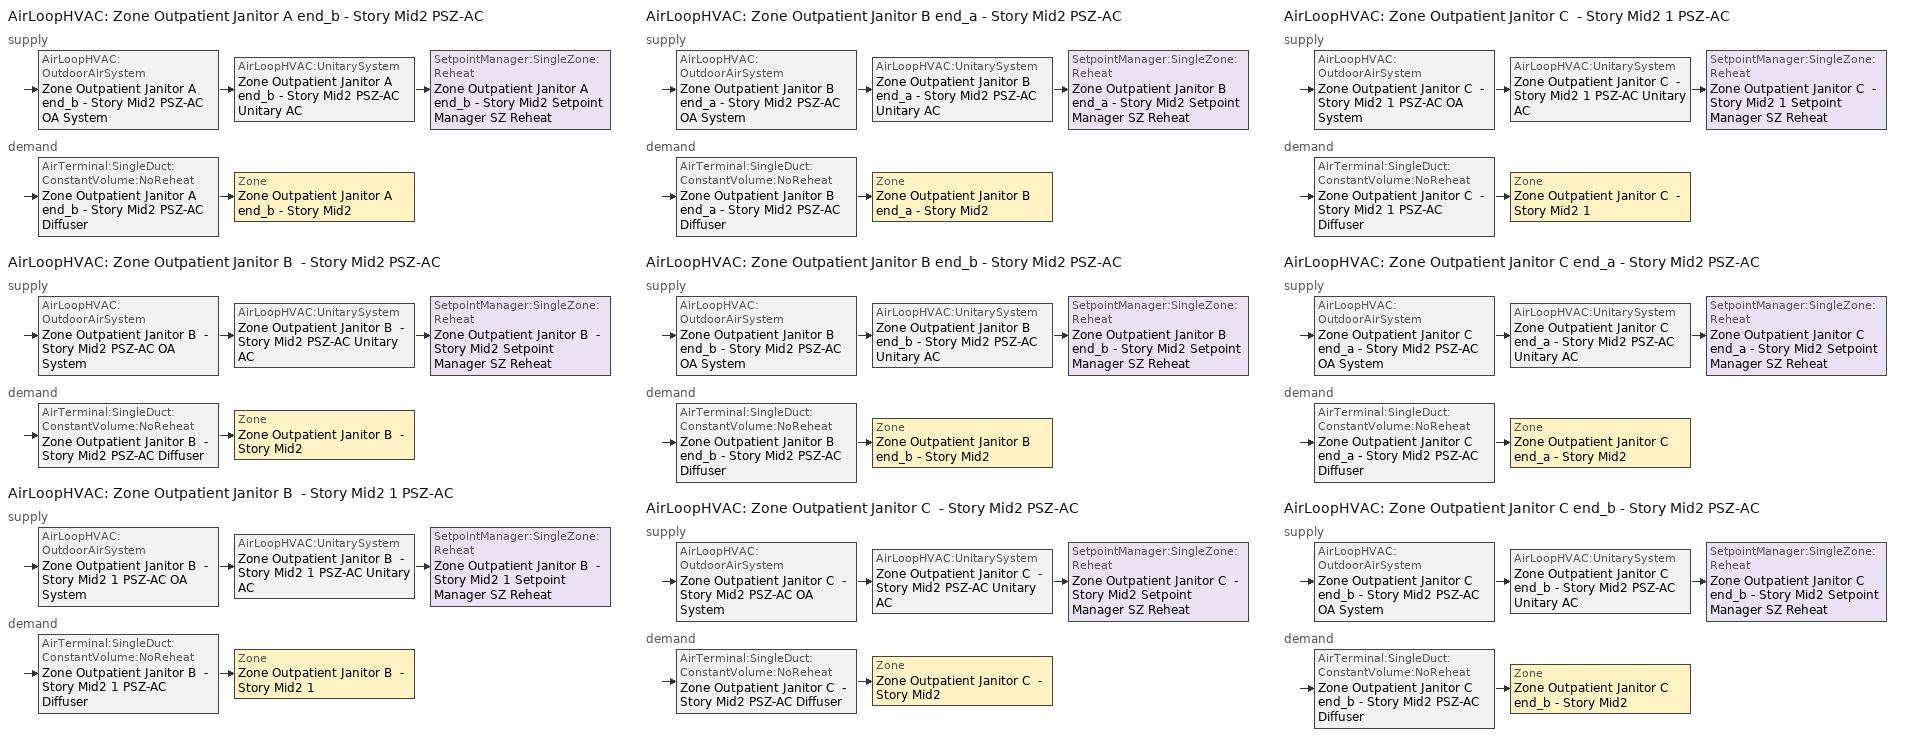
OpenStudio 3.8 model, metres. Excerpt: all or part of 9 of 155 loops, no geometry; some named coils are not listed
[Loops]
AirLoopHVAC 'Zone Outpatient Janitor A end_b - Story Mid2 PSZ-AC'
 supply: AirLoopHVAC:OutdoorAirSystem 'Zone Outpatient Janitor A end_b - Story Mid2 PSZ-AC OA System' > AirLoopHVAC:UnitarySystem 'Zone Outpatient Janitor A end_b - Story Mid2 PSZ-AC Unitary AC' > SetpointManager:SingleZone:Reheat 'Zone Outpatient Janitor A end_b - Story Mid2 Setpoint Manager SZ Reheat'
 demand: AirTerminal:SingleDuct:ConstantVolume:NoReheat 'Zone Outpatient Janitor A end_b - Story Mid2 PSZ-AC Diffuser' > Zone 'Zone Outpatient Janitor A end_b - Story Mid2'
AirLoopHVAC 'Zone Outpatient Janitor B  - Story Mid2 PSZ-AC'
 supply: AirLoopHVAC:OutdoorAirSystem 'Zone Outpatient Janitor B  - Story Mid2 PSZ-AC OA System' > AirLoopHVAC:UnitarySystem 'Zone Outpatient Janitor B  - Story Mid2 PSZ-AC Unitary AC' > SetpointManager:SingleZone:Reheat 'Zone Outpatient Janitor B  - Story Mid2 Setpoint Manager SZ Reheat'
 demand: AirTerminal:SingleDuct:ConstantVolume:NoReheat 'Zone Outpatient Janitor B  - Story Mid2 PSZ-AC Diffuser' > Zone 'Zone Outpatient Janitor B  - Story Mid2'
AirLoopHVAC 'Zone Outpatient Janitor B  - Story Mid2 1 PSZ-AC'
 supply: AirLoopHVAC:OutdoorAirSystem 'Zone Outpatient Janitor B  - Story Mid2 1 PSZ-AC OA System' > AirLoopHVAC:UnitarySystem 'Zone Outpatient Janitor B  - Story Mid2 1 PSZ-AC Unitary AC' > SetpointManager:SingleZone:Reheat 'Zone Outpatient Janitor B  - Story Mid2 1 Setpoint Manager SZ Reheat'
 demand: AirTerminal:SingleDuct:ConstantVolume:NoReheat 'Zone Outpatient Janitor B  - Story Mid2 1 PSZ-AC Diffuser' > Zone 'Zone Outpatient Janitor B  - Story Mid2 1'
AirLoopHVAC 'Zone Outpatient Janitor B end_a - Story Mid2 PSZ-AC'
 supply: AirLoopHVAC:OutdoorAirSystem 'Zone Outpatient Janitor B end_a - Story Mid2 PSZ-AC OA System' > AirLoopHVAC:UnitarySystem 'Zone Outpatient Janitor B end_a - Story Mid2 PSZ-AC Unitary AC' > SetpointManager:SingleZone:Reheat 'Zone Outpatient Janitor B end_a - Story Mid2 Setpoint Manager SZ Reheat'
 demand: AirTerminal:SingleDuct:ConstantVolume:NoReheat 'Zone Outpatient Janitor B end_a - Story Mid2 PSZ-AC Diffuser' > Zone 'Zone Outpatient Janitor B end_a - Story Mid2'
AirLoopHVAC 'Zone Outpatient Janitor B end_b - Story Mid2 PSZ-AC'
 supply: AirLoopHVAC:OutdoorAirSystem 'Zone Outpatient Janitor B end_b - Story Mid2 PSZ-AC OA System' > AirLoopHVAC:UnitarySystem 'Zone Outpatient Janitor B end_b - Story Mid2 PSZ-AC Unitary AC' > SetpointManager:SingleZone:Reheat 'Zone Outpatient Janitor B end_b - Story Mid2 Setpoint Manager SZ Reheat'
 demand: AirTerminal:SingleDuct:ConstantVolume:NoReheat 'Zone Outpatient Janitor B end_b - Story Mid2 PSZ-AC Diffuser' > Zone 'Zone Outpatient Janitor B end_b - Story Mid2'
AirLoopHVAC 'Zone Outpatient Janitor C  - Story Mid2 PSZ-AC'
 supply: AirLoopHVAC:OutdoorAirSystem 'Zone Outpatient Janitor C  - Story Mid2 PSZ-AC OA System' > AirLoopHVAC:UnitarySystem 'Zone Outpatient Janitor C  - Story Mid2 PSZ-AC Unitary AC' > SetpointManager:SingleZone:Reheat 'Zone Outpatient Janitor C  - Story Mid2 Setpoint Manager SZ Reheat'
 demand: AirTerminal:SingleDuct:ConstantVolume:NoReheat 'Zone Outpatient Janitor C  - Story Mid2 PSZ-AC Diffuser' > Zone 'Zone Outpatient Janitor C  - Story Mid2'
AirLoopHVAC 'Zone Outpatient Janitor C  - Story Mid2 1 PSZ-AC'
 supply: AirLoopHVAC:OutdoorAirSystem 'Zone Outpatient Janitor C  - Story Mid2 1 PSZ-AC OA System' > AirLoopHVAC:UnitarySystem 'Zone Outpatient Janitor C  - Story Mid2 1 PSZ-AC Unitary AC' > SetpointManager:SingleZone:Reheat 'Zone Outpatient Janitor C  - Story Mid2 1 Setpoint Manager SZ Reheat'
 demand: AirTerminal:SingleDuct:ConstantVolume:NoReheat 'Zone Outpatient Janitor C  - Story Mid2 1 PSZ-AC Diffuser' > Zone 'Zone Outpatient Janitor C  - Story Mid2 1'
AirLoopHVAC 'Zone Outpatient Janitor C end_a - Story Mid2 PSZ-AC'
 supply: AirLoopHVAC:OutdoorAirSystem 'Zone Outpatient Janitor C end_a - Story Mid2 PSZ-AC OA System' > AirLoopHVAC:UnitarySystem 'Zone Outpatient Janitor C end_a - Story Mid2 PSZ-AC Unitary AC' > SetpointManager:SingleZone:Reheat 'Zone Outpatient Janitor C end_a - Story Mid2 Setpoint Manager SZ Reheat'
 demand: AirTerminal:SingleDuct:ConstantVolume:NoReheat 'Zone Outpatient Janitor C end_a - Story Mid2 PSZ-AC Diffuser' > Zone 'Zone Outpatient Janitor C end_a - Story Mid2'
AirLoopHVAC 'Zone Outpatient Janitor C end_b - Story Mid2 PSZ-AC'
 supply: AirLoopHVAC:OutdoorAirSystem 'Zone Outpatient Janitor C end_b - Story Mid2 PSZ-AC OA System' > AirLoopHVAC:UnitarySystem 'Zone Outpatient Janitor C end_b - Story Mid2 PSZ-AC Unitary AC' > SetpointManager:SingleZone:Reheat 'Zone Outpatient Janitor C end_b - Story Mid2 Setpoint Manager SZ Reheat'
 demand: AirTerminal:SingleDuct:ConstantVolume:NoReheat 'Zone Outpatient Janitor C end_b - Story Mid2 PSZ-AC Diffuser' > Zone 'Zone Outpatient Janitor C end_b - Story Mid2'
[Sizing:Zone] Zone Cooling Design Supply Air Temperature Input Method=SupplyAirTemperature; Zone Cooling Design Supply Air Temperature {C}=12.7778; Zone Cooling Design Supply Air Temperature Difference {deltaC}=11.11; Zone Heating Design Supply Air Temperature Input Method=SupplyAirTemperature; Zone Heating Design Supply Air Temperature {C}=50; Zone Heating Design Supply Air Temperature Difference {deltaC}=11.11; Zone Cooling Design Supply Air Humidity Ratio {kg-H2O/kg-air}=0.0085; Zone Heating Design Supply Air Humidity Ratio {kg-H2O/kg-air}=0.008; Cooling Design Air Flow Method=DesignDay; Heating Design Air Flow Method=DesignDay; Account for Dedicated Outdoor Air System=No; Dedicated Outdoor Air System Control Strategy=NeutralSupplyAir; Dedicated Outdoor Air Low Setpoint Temperature for Design {C}=autosize; Dedicated Outdoor Air High Setpoint Temperature for Design {C}=autosize; Zone Load Sizing Method=Sensible Load Only No Latent Load; Zone Latent Cooling Design Supply Air Humidity Ratio Input Method=HumidityRatioDifference; Zone Cooling Design Supply Air Humidity Ratio Difference {kgWater/kgDryAir}=0.005; Zone Latent Heating Design Supply Air Humidity Ratio Input Method=HumidityRatioDifference; Zone Humidification Design Supply Air Humidity Ratio Difference {kgWater/kgDryAir}=0.005
Zone Outpatient Janitor B  - Story Mid2; Zone Outpatient Janitor C  - Story Mid2; Zone Outpatient Janitor B end_a - Story Mid2; Zone Outpatient Janitor C end_a - Story Mid2; Zone Outpatient Janitor B  - Story Mid2 1; Zone Outpatient Janitor C  - Story Mid2 1; Zone Outpatient Janitor A end_b - Story Mid2; Zone Outpatient Janitor B end_b - Story Mid2; Zone Outpatient Janitor C end_b - Story Mid2
[Zone equipment]
Zone Outpatient Janitor B  - Story Mid2: Zone Outpatient Janitor B  - Story Mid2 PSZ-AC Diffuser
Zone Outpatient Janitor C  - Story Mid2: Zone Outpatient Janitor C  - Story Mid2 PSZ-AC Diffuser
Zone Outpatient Janitor B end_a - Story Mid2: Zone Outpatient Janitor B end_a - Story Mid2 PSZ-AC Diffuser
Zone Outpatient Janitor C end_a - Story Mid2: Zone Outpatient Janitor C end_a - Story Mid2 PSZ-AC Diffuser
Zone Outpatient Janitor B  - Story Mid2 1: Zone Outpatient Janitor B  - Story Mid2 1 PSZ-AC Diffuser
Zone Outpatient Janitor C  - Story Mid2 1: Zone Outpatient Janitor C  - Story Mid2 1 PSZ-AC Diffuser
Zone Outpatient Janitor A end_b - Story Mid2: Zone Outpatient Janitor A end_b - Story Mid2 PSZ-AC Diffuser
Zone Outpatient Janitor B end_b - Story Mid2: Zone Outpatient Janitor B end_b - Story Mid2 PSZ-AC Diffuser
Zone Outpatient Janitor C end_b - Story Mid2: Zone Outpatient Janitor C end_b - Story Mid2 PSZ-AC Diffuser
[AirLoopHVAC] Design Return Air Flow Fraction of Supply Air Flow=1
Name | Availability Schedule | Design Supply Air Flow Rate {m3/s}
Zone Outpatient Janitor A end_b - Story Mid2 PSZ-AC | Zone Outpatient Janitor A end_b - Story Mid2 PSZ-AC Occ Sch | 0.10046
Zone Outpatient Janitor B  - Story Mid2 PSZ-AC | Zone Outpatient Janitor B  - Story Mid2 PSZ-AC Occ Sch | 0.149695
Zone Outpatient Janitor B  - Story Mid2 1 PSZ-AC | Zone Outpatient Janitor B  - Story Mid2 1 PSZ-AC Occ Sch | 0.0270794
Zone Outpatient Janitor B end_a - Story Mid2 PSZ-AC | Zone Outpatient Janitor B end_a - Story Mid2 PSZ-AC Occ Sch | 0.0397992
Zone Outpatient Janitor B end_b - Story Mid2 PSZ-AC | Zone Outpatient Janitor B end_b - Story Mid2 PSZ-AC Occ Sch | 0.0934499
Zone Outpatient Janitor C  - Story Mid2 PSZ-AC | Zone Outpatient Janitor C  - Story Mid2 PSZ-AC Occ Sch | 0.119058
Zone Outpatient Janitor C  - Story Mid2 1 PSZ-AC | Zone Outpatient Janitor C  - Story Mid2 1 PSZ-AC Occ Sch | 0.0291225
Zone Outpatient Janitor C end_a - Story Mid2 PSZ-AC | Zone Outpatient Janitor C end_a - Story Mid2 PSZ-AC Occ Sch | 0.0428047
Zone Outpatient Janitor C end_b - Story Mid2 PSZ-AC | Zone Outpatient Janitor C end_b - Story Mid2 PSZ-AC Occ Sch | 0.10046
[Sizing:System] Type of Load to Size On=Sensible; Central Heating Maximum System Air Flow Ratio=1; Preheat Design Temperature {C}=7.22222; Preheat Design Humidity Ratio {kg-H2O/kg-Air}=0.008; Precool Design Temperature {C}=12.7778; Precool Design Humidity Ratio {kg-H2O/kg-Air}=0.008; Central Cooling Design Supply Air Temperature {C}=12.7778; Central Heating Design Supply Air Temperature {C}=50; Sizing Option=Coincident; 100% Outdoor Air in Cooling=No; 100% Outdoor Air in Heating=No; Central Cooling Design Supply Air Humidity Ratio {kg-H2O/kg-Air}=0.0085; Central Heating Design Supply Air Humidity Ratio {kg-H2O/kg-Air}=0.008; Cooling Design Air Flow Method=DesignDay; Heating Design Air Flow Method=DesignDay; System Outdoor Air Method=ZoneSum; Zone Maximum Outdoor Air Fraction=1; Cooling Supply Air Flow Rate Per Floor Area {m3/s-m2}=0.00996765; Cooling Fraction of Autosized Cooling Supply Air Flow Rate=1; Cooling Supply Air Flow Rate Per Unit Cooling Capacity {m3/s-W}=3.94755e-05; Heating Supply Air Flow Rate Per Floor Area {m3/s-m2}=0.00996765; Heating Fraction of Autosized Heating Supply Air Flow Rate=1; Heating Fraction of Autosized Cooling Supply Air Flow Rate=1; Heating Supply Air Flow Rate Per Unit Heating Capacity {m3/s-W}=3.15882e-05; Cooling Design Capacity Method=CoolingDesignCapacity; Cooling Design Capacity Per Floor Area {W/m2}=234.7; Fraction of Autosized Cooling Design Capacity=1; Heating Design Capacity Method=HeatingDesignCapacity; Heating Design Capacity Per Floor Area {W/m2}=157; Fraction of Autosized Heating Design Capacity=1; Central Cooling Capacity Control Method=OnOff; Occupant Diversity=1
Name | Design Outdoor Air Flow Rate {m3/s} | Cooling Design Capacity {W} | Heating Design Capacity {W}
Zone Outpatient Janitor A end_b - Story Mid2 PSZ-AC; Zone Outpatient Janitor C end_b - Story Mid2 PSZ-AC | 0.10046 | 1139.1 | 1254.74
Zone Outpatient Janitor B  - Story Mid2 PSZ-AC | 0.149695 | 1697.36 | 1735.9
Zone Outpatient Janitor B  - Story Mid2 1 PSZ-AC | 0.0270794 | 307.05 | 292.91
Zone Outpatient Janitor B end_a - Story Mid2 PSZ-AC | 0.0397992 | 451.24 | 1166.15
Zone Outpatient Janitor B end_b - Story Mid2 PSZ-AC | 0.0934499 | 1059.61 | 1169.52
Zone Outpatient Janitor C  - Story Mid2 PSZ-AC | 0.119058 | 1349.95 | 1718.17
Zone Outpatient Janitor C  - Story Mid2 1 PSZ-AC | 0.0291225 | 330.22 | 315.03
Zone Outpatient Janitor C end_a - Story Mid2 PSZ-AC | 0.0428047 | 485.32 | 1251.14
[SetpointManager:SingleZone:Reheat] Minimum Supply Air Temperature {C}=12.7778; Maximum Supply Air Temperature {C}=50
Name | Control Zone | Setpoint Node or NodeList
Zone Outpatient Janitor A end_b - Story Mid2 Setpoint Manager SZ Reheat | Zone Outpatient Janitor A end_b - Story Mid2 | Zone Outpatient Janitor A end_b - Story Mid2 PSZ-AC Supply Outlet Node
Zone Outpatient Janitor B  - Story Mid2 Setpoint Manager SZ Reheat | Zone Outpatient Janitor B  - Story Mid2 | Zone Outpatient Janitor B  - Story Mid2 PSZ-AC Supply Outlet Node
Zone Outpatient Janitor B  - Story Mid2 1 Setpoint Manager SZ Reheat | Zone Outpatient Janitor B  - Story Mid2 1 | Zone Outpatient Janitor B  - Story Mid2 1 PSZ-AC Supply Outlet Node
Zone Outpatient Janitor B end_a - Story Mid2 Setpoint Manager SZ Reheat | Zone Outpatient Janitor B end_a - Story Mid2 | Zone Outpatient Janitor B end_a - Story Mid2 PSZ-AC Supply Outlet Node
Zone Outpatient Janitor B end_b - Story Mid2 Setpoint Manager SZ Reheat | Zone Outpatient Janitor B end_b - Story Mid2 | Zone Outpatient Janitor B end_b - Story Mid2 PSZ-AC Supply Outlet Node
Zone Outpatient Janitor C  - Story Mid2 Setpoint Manager SZ Reheat | Zone Outpatient Janitor C  - Story Mid2 | Zone Outpatient Janitor C  - Story Mid2 PSZ-AC Supply Outlet Node
Zone Outpatient Janitor C  - Story Mid2 1 Setpoint Manager SZ Reheat | Zone Outpatient Janitor C  - Story Mid2 1 | Zone Outpatient Janitor C  - Story Mid2 1 PSZ-AC Supply Outlet Node
Zone Outpatient Janitor C end_a - Story Mid2 Setpoint Manager SZ Reheat | Zone Outpatient Janitor C end_a - Story Mid2 | Zone Outpatient Janitor C end_a - Story Mid2 PSZ-AC Supply Outlet Node
Zone Outpatient Janitor C end_b - Story Mid2 Setpoint Manager SZ Reheat | Zone Outpatient Janitor C end_b - Story Mid2 | Zone Outpatient Janitor C end_b - Story Mid2 PSZ-AC Supply Outlet Node
[Coil:Heating:Electric] Availability Schedule=Always On Discrete; Efficiency=1
Name | Nominal Capacity {W}
Zone Outpatient Janitor A end_b - Story Mid2 PSZ-AC Electric Backup Htg Coil; Zone Outpatient Janitor C end_b - Story Mid2 PSZ-AC Electric Backup Htg Coil | 3521.87
Zone Outpatient Janitor B  - Story Mid2 PSZ-AC Electric Backup Htg Coil | 5232.06
Zone Outpatient Janitor B  - Story Mid2 1 PSZ-AC Electric Backup Htg Coil | 941.801
Zone Outpatient Janitor B end_a - Story Mid2 PSZ-AC Electric Backup Htg Coil | 1395.26
Zone Outpatient Janitor B end_b - Story Mid2 PSZ-AC Electric Backup Htg Coil | 3276.15
Zone Outpatient Janitor C  - Story Mid2 PSZ-AC Electric Backup Htg Coil | 4163.16
Zone Outpatient Janitor C  - Story Mid2 1 PSZ-AC Electric Backup Htg Coil | 1012.86
Zone Outpatient Janitor C end_a - Story Mid2 PSZ-AC Electric Backup Htg Coil | 1500.61
[Coil:Cooling:DX:SingleSpeed] Availability Schedule=Always On Discrete; Rated Sensible Heat Ratio=0.800655; Rated COP {W/W}=3.14722; Rated Evaporator Fan Power Per Volume Flow Rate 2017 {W/(m3/s)}=773.3; Rated Evaporator Fan Power Per Volume Flow Rate 2023 {W/(m3/s)}=934.4; Total Cooling Capacity Function of Temperature Curve=DOE Ref DX Clg Coil Cool-Cap-fT; Total Cooling Capacity Function of Flow Fraction Curve=DOE Ref DX Clg Coil Cool-CAP-fFlow; Energy Input Ratio Function of Temperature Curve=DOE Ref DX Clg Coil Cool-EIR-fT; Energy Input Ratio Function of Flow Fraction Curve=DOE Ref DX Clg Coil Cool-EIR-fFlow; Part Load Fraction Correlation Curve=DOE Ref DX Clg Coil Cool-PLF-fPLR; Minimum Outdoor Dry-Bulb Temperature for Compressor Operation {C}=-25; Nominal Time for Condensate Removal to Begin {s}=0; Ratio of Initial Moisture Evaporation Rate and Steady State Latent Capacity=0; Maximum Cycling Rate {cycles/hr}=0; Latent Capacity Time Constant {s}=0; Condenser Type=AirCooled; Evaporative Condenser Effectiveness=0.9; Evaporative Condenser Air Flow Rate {m3/s}=autosize; Evaporative Condenser Pump Rated Power Consumption {W}=autosize; Crankcase Heater Capacity {W}=0; Maximum Outdoor Dry-Bulb Temperature for Crankcase Heater Operation {C}=10; Basin Heater Capacity {W/K}=0; Basin Heater Setpoint Temperature {C}=2
Name | Rated Total Cooling Capacity {W} | Rated Air Flow Rate {m3/s}
Zone Outpatient Janitor A end_b - Story Mid2 PSZ-AC 1spd DX AC Clg Coil 5kBtu/hr 9.7SEER; Zone Outpatient Janitor C end_b - Story Mid2 PSZ-AC 1spd DX AC Clg Coil 5kBtu/hr 9.7SEER | 1662.97 | 0.10046
Zone Outpatient Janitor B  - Story Mid2 PSZ-AC 1spd DX AC Clg Coil 7kBtu/hr 9.7SEER | 2477.99 | 0.149695
Zone Outpatient Janitor B  - Story Mid2 1 PSZ-AC 1spd DX AC Clg Coil 2kBtu/hr 9.7SEER | 448.261 | 0.0270794
Zone Outpatient Janitor B end_a - Story Mid2 PSZ-AC 1spd DX AC Clg Coil 3kBtu/hr 9.7SEER | 658.818 | 0.0397992
Zone Outpatient Janitor B end_b - Story Mid2 PSZ-AC 1spd DX AC Clg Coil 5kBtu/hr 9.7SEER | 1546.93 | 0.0934499
Zone Outpatient Janitor C  - Story Mid2 PSZ-AC 1spd DX AC Clg Coil 6kBtu/hr 9.7SEER | 1970.83 | 0.119058
Zone Outpatient Janitor C  - Story Mid2 1 PSZ-AC 1spd DX AC Clg Coil 2kBtu/hr 9.7SEER | 482.082 | 0.0291225
Zone Outpatient Janitor C end_a - Story Mid2 PSZ-AC 1spd DX AC Clg Coil 3kBtu/hr 9.7SEER | 708.57 | 0.0428047
[Fan:OnOff] Availability Schedule=Always On Discrete; Fan Total Efficiency=0.53625; Pressure Rise {Pa}=622.722; Motor Efficiency=0.825; Motor In Airstream Fraction=1
Name | Maximum Flow Rate {m3/s} | Fan Power Ratio Function of Speed Ratio Curve | Fan Efficiency Ratio Function of Speed Ratio Curve
Zone Outpatient Janitor A end_b - Story Mid2 PSZ-AC Fan | 0.10046 | Fan On Off Power Curve 96 | Fan On Off Efficiency Curve 96
Zone Outpatient Janitor B  - Story Mid2 PSZ-AC Fan | 0.149695 | Fan On Off Power Curve 97 | Fan On Off Efficiency Curve 97
Zone Outpatient Janitor B  - Story Mid2 1 PSZ-AC Fan | 0.0270794 | Fan On Off Power Curve 98 | Fan On Off Efficiency Curve 98
Zone Outpatient Janitor B end_a - Story Mid2 PSZ-AC Fan | 0.0397992 | Fan On Off Power Curve 99 | Fan On Off Efficiency Curve 99
Zone Outpatient Janitor B end_b - Story Mid2 PSZ-AC Fan | 0.0934499 | Fan On Off Power Curve 100 | Fan On Off Efficiency Curve 100
Zone Outpatient Janitor C  - Story Mid2 PSZ-AC Fan | 0.119058 | Fan On Off Power Curve 101 | Fan On Off Efficiency Curve 101
Zone Outpatient Janitor C  - Story Mid2 1 PSZ-AC Fan | 0.0291225 | Fan On Off Power Curve 102 | Fan On Off Efficiency Curve 102
Zone Outpatient Janitor C end_a - Story Mid2 PSZ-AC Fan | 0.0428047 | Fan On Off Power Curve 103 | Fan On Off Efficiency Curve 103
Zone Outpatient Janitor C end_b - Story Mid2 PSZ-AC Fan | 0.10046 | Fan On Off Power Curve 104 | Fan On Off Efficiency Curve 104
[AirLoopHVAC:UnitarySystem] Control Type=Load; Dehumidification Control Type=None; Availability Schedule=Always On Discrete; Fan Placement=DrawThrough; DX Heating Coil Sizing Ratio=1; Use DOAS DX Cooling Coil=No; DOAS DX Cooling Coil Leaving Minimum Air Temperature {C}=2; Latent Load Control=SensibleOnlyLoadControl; Supply Air Flow Rate Method During Cooling Operation=SupplyAirFlowRate; Supply Air Flow Rate Method During Heating Operation=SupplyAirFlowRate; Supply Air Flow Rate Method When No Cooling or Heating is Required=None; No Load Supply Air Flow Rate Control Set To Low Speed=Yes; Maximum Supply Air Temperature {C}=50; Maximum Outdoor Dry-Bulb Temperature for Supplemental Heater Operation {C}=21; Ancilliary On-Cycle Electric Power {W}=0; Ancilliary Off-Cycle Electric Power {W}=0
Name | Controlling Zone or Thermostat Location | Supply Fan | Supply Air Fan Operating Mode Schedule | Heating Coil | Cooling Coil | Supplemental Heating Coil | Supply Air Flow Rate During Cooling Operation {m3/s} | Supply Air Flow Rate During Heating Operation {m3/s}
Zone Outpatient Janitor A end_b - Story Mid2 PSZ-AC Unitary AC | Zone Outpatient Janitor A end_b - Story Mid2 | Zone Outpatient Janitor A end_b - Story Mid2 PSZ-AC Fan | Zone Outpatient Janitor A end_b - Story Mid2 PSZ-AC_night_fancycle_schedule | Zone Outpatient Janitor A end_b - Story Mid2 PSZ-AC Water Htg Coil | Zone Outpatient Janitor A end_b - Story Mid2 PSZ-AC 1spd DX AC Clg Coil 5kBtu/hr 9.7SEER | Zone Outpatient Janitor A end_b - Story Mid2 PSZ-AC Electric Backup Htg Coil | 0.10046 | 0.10046
Zone Outpatient Janitor B  - Story Mid2 PSZ-AC Unitary AC | Zone Outpatient Janitor B  - Story Mid2 | Zone Outpatient Janitor B  - Story Mid2 PSZ-AC Fan | Zone Outpatient Janitor B  - Story Mid2 PSZ-AC_night_fancycle_schedule | Zone Outpatient Janitor B  - Story Mid2 PSZ-AC Water Htg Coil | Zone Outpatient Janitor B  - Story Mid2 PSZ-AC 1spd DX AC Clg Coil 7kBtu/hr 9.7SEER | Zone Outpatient Janitor B  - Story Mid2 PSZ-AC Electric Backup Htg Coil | 0.149695 | 0.149695
Zone Outpatient Janitor B  - Story Mid2 1 PSZ-AC Unitary AC | Zone Outpatient Janitor B  - Story Mid2 1 | Zone Outpatient Janitor B  - Story Mid2 1 PSZ-AC Fan | Zone Outpatient Janitor B  - Story Mid2 1 PSZ-AC_night_fancycle_schedule | Zone Outpatient Janitor B  - Story Mid2 1 PSZ-AC Water Htg Coil | Zone Outpatient Janitor B  - Story Mid2 1 PSZ-AC 1spd DX AC Clg Coil 2kBtu/hr 9.7SEER | Zone Outpatient Janitor B  - Story Mid2 1 PSZ-AC Electric Backup Htg Coil | 0.0270794 | 0.0270794
Zone Outpatient Janitor B end_a - Story Mid2 PSZ-AC Unitary AC | Zone Outpatient Janitor B end_a - Story Mid2 | Zone Outpatient Janitor B end_a - Story Mid2 PSZ-AC Fan | Zone Outpatient Janitor B end_a - Story Mid2 PSZ-AC_night_fancycle_schedule | Zone Outpatient Janitor B end_a - Story Mid2 PSZ-AC Water Htg Coil | Zone Outpatient Janitor B end_a - Story Mid2 PSZ-AC 1spd DX AC Clg Coil 3kBtu/hr 9.7SEER | Zone Outpatient Janitor B end_a - Story Mid2 PSZ-AC Electric Backup Htg Coil | 0.0397992 | 0.0397992
Zone Outpatient Janitor B end_b - Story Mid2 PSZ-AC Unitary AC | Zone Outpatient Janitor B end_b - Story Mid2 | Zone Outpatient Janitor B end_b - Story Mid2 PSZ-AC Fan | Zone Outpatient Janitor B end_b - Story Mid2 PSZ-AC_night_fancycle_schedule | Zone Outpatient Janitor B end_b - Story Mid2 PSZ-AC Water Htg Coil | Zone Outpatient Janitor B end_b - Story Mid2 PSZ-AC 1spd DX AC Clg Coil 5kBtu/hr 9.7SEER | Zone Outpatient Janitor B end_b - Story Mid2 PSZ-AC Electric Backup Htg Coil | 0.0934499 | 0.0934499
Zone Outpatient Janitor C  - Story Mid2 PSZ-AC Unitary AC | Zone Outpatient Janitor C  - Story Mid2 | Zone Outpatient Janitor C  - Story Mid2 PSZ-AC Fan | Zone Outpatient Janitor C  - Story Mid2 PSZ-AC_night_fancycle_schedule | Zone Outpatient Janitor C  - Story Mid2 PSZ-AC Water Htg Coil | Zone Outpatient Janitor C  - Story Mid2 PSZ-AC 1spd DX AC Clg Coil 6kBtu/hr 9.7SEER | Zone Outpatient Janitor C  - Story Mid2 PSZ-AC Electric Backup Htg Coil | 0.119058 | 0.119058
Zone Outpatient Janitor C  - Story Mid2 1 PSZ-AC Unitary AC | Zone Outpatient Janitor C  - Story Mid2 1 | Zone Outpatient Janitor C  - Story Mid2 1 PSZ-AC Fan | Zone Outpatient Janitor C  - Story Mid2 1 PSZ-AC_night_fancycle_schedule | Zone Outpatient Janitor C  - Story Mid2 1 PSZ-AC Water Htg Coil | Zone Outpatient Janitor C  - Story Mid2 1 PSZ-AC 1spd DX AC Clg Coil 2kBtu/hr 9.7SEER | Zone Outpatient Janitor C  - Story Mid2 1 PSZ-AC Electric Backup Htg Coil | 0.0291225 | 0.0291225
Zone Outpatient Janitor C end_a - Story Mid2 PSZ-AC Unitary AC | Zone Outpatient Janitor C end_a - Story Mid2 | Zone Outpatient Janitor C end_a - Story Mid2 PSZ-AC Fan | Zone Outpatient Janitor C end_a - Story Mid2 PSZ-AC_night_fancycle_schedule | Zone Outpatient Janitor C end_a - Story Mid2 PSZ-AC Water Htg Coil | Zone Outpatient Janitor C end_a - Story Mid2 PSZ-AC 1spd DX AC Clg Coil 3kBtu/hr 9.7SEER | Zone Outpatient Janitor C end_a - Story Mid2 PSZ-AC Electric Backup Htg Coil | 0.0428047 | 0.0428047
Zone Outpatient Janitor C end_b - Story Mid2 PSZ-AC Unitary AC | Zone Outpatient Janitor C end_b - Story Mid2 | Zone Outpatient Janitor C end_b - Story Mid2 PSZ-AC Fan | Zone Outpatient Janitor C end_b - Story Mid2 PSZ-AC_night_fancycle_schedule | Zone Outpatient Janitor C end_b - Story Mid2 PSZ-AC Water Htg Coil | Zone Outpatient Janitor C end_b - Story Mid2 PSZ-AC 1spd DX AC Clg Coil 5kBtu/hr 9.7SEER | Zone Outpatient Janitor C end_b - Story Mid2 PSZ-AC Electric Backup Htg Coil | 0.10046 | 0.10046
[Controller:OutdoorAir] Minimum Outdoor Air Flow Rate {m3/s}=0; Economizer Control Type=NoEconomizer; Economizer Control Action Type=ModulateFlow; Economizer Maximum Limit Dry-Bulb Temperature {C}=28; Economizer Maximum Limit Enthalpy {J/kg}=64000; Lockout Type=LockoutWithCompressor; Minimum Limit Type=FixedMinimum; High Humidity Control=No; Heat Recovery Bypass Control Type=BypassWhenWithinEconomizerLimits; Economizer Operation Staging=InterlockedWithMechanicalCooling
Name | Maximum Outdoor Air Flow Rate {m3/s} | Minimum Outdoor Air Schedule | Controller Mechanical Ventilation
Zone Outpatient Janitor A end_b - Story Mid2 PSZ-AC OA System Controller | 0.10046 | Zone Outpatient Janitor A end_b - Story Mid2 PSZ-AC_night_novent_schedule | Controller Mechanical Ventilation 97
Zone Outpatient Janitor B  - Story Mid2 PSZ-AC OA System Controller | 0.149695 | Zone Outpatient Janitor B  - Story Mid2 PSZ-AC_night_novent_schedule | Controller Mechanical Ventilation 98
Zone Outpatient Janitor B  - Story Mid2 1 PSZ-AC OA System Controller | 0.0270794 | Zone Outpatient Janitor B  - Story Mid2 1 PSZ-AC_night_novent_schedule | Controller Mechanical Ventilation 99
Zone Outpatient Janitor B end_a - Story Mid2 PSZ-AC OA System Controller | 0.0397992 | Zone Outpatient Janitor B end_a - Story Mid2 PSZ-AC_night_novent_schedule | Controller Mechanical Ventilation 100
Zone Outpatient Janitor B end_b - Story Mid2 PSZ-AC OA System Controller | 0.0934499 | Zone Outpatient Janitor B end_b - Story Mid2 PSZ-AC_night_novent_schedule | Controller Mechanical Ventilation 101
Zone Outpatient Janitor C  - Story Mid2 PSZ-AC OA System Controller | 0.119058 | Zone Outpatient Janitor C  - Story Mid2 PSZ-AC_night_novent_schedule | Controller Mechanical Ventilation 102
Zone Outpatient Janitor C  - Story Mid2 1 PSZ-AC OA System Controller | 0.0291225 | Zone Outpatient Janitor C  - Story Mid2 1 PSZ-AC_night_novent_schedule | Controller Mechanical Ventilation 103
Zone Outpatient Janitor C end_a - Story Mid2 PSZ-AC OA System Controller | 0.0428047 | Zone Outpatient Janitor C end_a - Story Mid2 PSZ-AC_night_novent_schedule | Controller Mechanical Ventilation 104
Zone Outpatient Janitor C end_b - Story Mid2 PSZ-AC OA System Controller | 0.10046 | Zone Outpatient Janitor C end_b - Story Mid2 PSZ-AC_night_novent_schedule | Controller Mechanical Ventilation 105
[Controller:MechanicalVentilation] Availability Schedule=Always On Discrete
Controller Mechanical Ventilation 97; Controller Mechanical Ventilation 98; Controller Mechanical Ventilation 99; Controller Mechanical Ventilation 100; Controller Mechanical Ventilation 101; Controller Mechanical Ventilation 102; Controller Mechanical Ventilation 103; Controller Mechanical Ventilation 104; Controller Mechanical Ventilation 105
[AirLoopHVAC:OutdoorAirSystem]
Name | Controller
Zone Outpatient Janitor A end_b - Story Mid2 PSZ-AC OA System | Zone Outpatient Janitor A end_b - Story Mid2 PSZ-AC OA System Controller
Zone Outpatient Janitor B  - Story Mid2 PSZ-AC OA System | Zone Outpatient Janitor B  - Story Mid2 PSZ-AC OA System Controller
Zone Outpatient Janitor B  - Story Mid2 1 PSZ-AC OA System | Zone Outpatient Janitor B  - Story Mid2 1 PSZ-AC OA System Controller
Zone Outpatient Janitor B end_a - Story Mid2 PSZ-AC OA System | Zone Outpatient Janitor B end_a - Story Mid2 PSZ-AC OA System Controller
Zone Outpatient Janitor B end_b - Story Mid2 PSZ-AC OA System | Zone Outpatient Janitor B end_b - Story Mid2 PSZ-AC OA System Controller
Zone Outpatient Janitor C  - Story Mid2 PSZ-AC OA System | Zone Outpatient Janitor C  - Story Mid2 PSZ-AC OA System Controller
Zone Outpatient Janitor C  - Story Mid2 1 PSZ-AC OA System | Zone Outpatient Janitor C  - Story Mid2 1 PSZ-AC OA System Controller
Zone Outpatient Janitor C end_a - Story Mid2 PSZ-AC OA System | Zone Outpatient Janitor C end_a - Story Mid2 PSZ-AC OA System Controller
Zone Outpatient Janitor C end_b - Story Mid2 PSZ-AC OA System | Zone Outpatient Janitor C end_b - Story Mid2 PSZ-AC OA System Controller
[AirTerminal:SingleDuct:ConstantVolume:NoReheat] Availability Schedule=Always On Discrete
Name | Maximum Air Flow Rate {m3/s}
Zone Outpatient Janitor A end_b - Story Mid2 PSZ-AC Diffuser; Zone Outpatient Janitor C end_b - Story Mid2 PSZ-AC Diffuser | 0.10046
Zone Outpatient Janitor B  - Story Mid2 PSZ-AC Diffuser | 0.149695
Zone Outpatient Janitor B  - Story Mid2 1 PSZ-AC Diffuser | 0.0270794
Zone Outpatient Janitor B end_a - Story Mid2 PSZ-AC Diffuser | 0.0397992
Zone Outpatient Janitor B end_b - Story Mid2 PSZ-AC Diffuser | 0.0934499
Zone Outpatient Janitor C  - Story Mid2 PSZ-AC Diffuser | 0.119058
Zone Outpatient Janitor C  - Story Mid2 1 PSZ-AC Diffuser | 0.0291225
Zone Outpatient Janitor C end_a - Story Mid2 PSZ-AC Diffuser | 0.0428047
[Schedule:Ruleset]
Name | Default Day Schedule | Summer Design Day Schedule | Winter Design Day Schedule
Zone Outpatient Janitor A end_b - Story Mid2 PSZ-AC Occ Sch | Zone Outpatient Janitor A end_b - Story Mid2 PSZ-AC Occ Sch Default | Zone Outpatient Janitor A end_b - Story Mid2 PSZ-AC Occ Sch Summer Design Day | Zone Outpatient Janitor A end_b - Story Mid2 PSZ-AC Occ Sch Winter Design Day
Zone Outpatient Janitor B  - Story Mid2 1 PSZ-AC Occ Sch | Zone Outpatient Janitor B  - Story Mid2 1 PSZ-AC Occ Sch Default | Zone Outpatient Janitor B  - Story Mid2 1 PSZ-AC Occ Sch Summer Design Day | Zone Outpatient Janitor B  - Story Mid2 1 PSZ-AC Occ Sch Winter Design Day
Zone Outpatient Janitor B  - Story Mid2 PSZ-AC Occ Sch | Zone Outpatient Janitor B  - Story Mid2 PSZ-AC Occ Sch Default | Zone Outpatient Janitor B  - Story Mid2 PSZ-AC Occ Sch Summer Design Day | Zone Outpatient Janitor B  - Story Mid2 PSZ-AC Occ Sch Winter Design Day
Zone Outpatient Janitor B end_a - Story Mid2 PSZ-AC Occ Sch | Zone Outpatient Janitor B end_a - Story Mid2 PSZ-AC Occ Sch Default | Zone Outpatient Janitor B end_a - Story Mid2 PSZ-AC Occ Sch Summer Design Day | Zone Outpatient Janitor B end_a - Story Mid2 PSZ-AC Occ Sch Winter Design Day
Zone Outpatient Janitor B end_b - Story Mid2 PSZ-AC Occ Sch | Zone Outpatient Janitor B end_b - Story Mid2 PSZ-AC Occ Sch Default | Zone Outpatient Janitor B end_b - Story Mid2 PSZ-AC Occ Sch Summer Design Day | Zone Outpatient Janitor B end_b - Story Mid2 PSZ-AC Occ Sch Winter Design Day
Zone Outpatient Janitor C  - Story Mid2 1 PSZ-AC Occ Sch | Zone Outpatient Janitor C  - Story Mid2 1 PSZ-AC Occ Sch Default | Zone Outpatient Janitor C  - Story Mid2 1 PSZ-AC Occ Sch Summer Design Day | Zone Outpatient Janitor C  - Story Mid2 1 PSZ-AC Occ Sch Winter Design Day
Zone Outpatient Janitor C  - Story Mid2 PSZ-AC Occ Sch | Zone Outpatient Janitor C  - Story Mid2 PSZ-AC Occ Sch Default | Zone Outpatient Janitor C  - Story Mid2 PSZ-AC Occ Sch Summer Design Day | Zone Outpatient Janitor C  - Story Mid2 PSZ-AC Occ Sch Winter Design Day
Zone Outpatient Janitor C end_a - Story Mid2 PSZ-AC Occ Sch | Zone Outpatient Janitor C end_a - Story Mid2 PSZ-AC Occ Sch Default | Zone Outpatient Janitor C end_a - Story Mid2 PSZ-AC Occ Sch Summer Design Day | Zone Outpatient Janitor C end_a - Story Mid2 PSZ-AC Occ Sch Winter Design Day
Zone Outpatient Janitor C end_b - Story Mid2 PSZ-AC Occ Sch | Zone Outpatient Janitor C end_b - Story Mid2 PSZ-AC Occ Sch Default | Zone Outpatient Janitor C end_b - Story Mid2 PSZ-AC Occ Sch Summer Design Day | Zone Outpatient Janitor C end_b - Story Mid2 PSZ-AC Occ Sch Winter Design Day
Zone Outpatient Janitor A end_b - Story Mid2 PSZ-AC_night_novent_schedule | Zone Outpatient Janitor A end_b - Story Mid2 PSZ-AC Occ Sch Default 2 | Zone Outpatient Janitor A end_b - Story Mid2 PSZ-AC Occ Sch Summer Design Day 2 | Zone Outpatient Janitor A end_b - Story Mid2 PSZ-AC Occ Sch Winter Design Day 2
Zone Outpatient Janitor A end_b - Story Mid2 PSZ-AC_night_fancycle_schedule | Zone Outpatient Janitor A end_b - Story Mid2 PSZ-AC Occ Sch Default 3 | Zone Outpatient Janitor A end_b - Story Mid2 PSZ-AC Occ Sch Summer Design Day 3 | Zone Outpatient Janitor A end_b - Story Mid2 PSZ-AC Occ Sch Winter Design Day 3
Zone Outpatient Janitor B  - Story Mid2 1 PSZ-AC_night_novent_schedule | Zone Outpatient Janitor B  - Story Mid2 1 PSZ-AC Occ Sch Default 2 | Zone Outpatient Janitor B  - Story Mid2 1 PSZ-AC Occ Sch Summer Design Day 2 | Zone Outpatient Janitor B  - Story Mid2 1 PSZ-AC Occ Sch Winter Design Day 2
Zone Outpatient Janitor B  - Story Mid2 1 PSZ-AC_night_fancycle_schedule | Zone Outpatient Janitor B  - Story Mid2 1 PSZ-AC Occ Sch Default 3 | Zone Outpatient Janitor B  - Story Mid2 1 PSZ-AC Occ Sch Summer Design Day 3 | Zone Outpatient Janitor B  - Story Mid2 1 PSZ-AC Occ Sch Winter Design Day 3
Zone Outpatient Janitor B  - Story Mid2 PSZ-AC_night_novent_schedule | Zone Outpatient Janitor B  - Story Mid2 PSZ-AC Occ Sch Default 2 | Zone Outpatient Janitor B  - Story Mid2 PSZ-AC Occ Sch Summer Design Day 2 | Zone Outpatient Janitor B  - Story Mid2 PSZ-AC Occ Sch Winter Design Day 2
Zone Outpatient Janitor B  - Story Mid2 PSZ-AC_night_fancycle_schedule | Zone Outpatient Janitor B  - Story Mid2 PSZ-AC Occ Sch Default 3 | Zone Outpatient Janitor B  - Story Mid2 PSZ-AC Occ Sch Summer Design Day 3 | Zone Outpatient Janitor B  - Story Mid2 PSZ-AC Occ Sch Winter Design Day 3
Zone Outpatient Janitor B end_a - Story Mid2 PSZ-AC_night_novent_schedule | Zone Outpatient Janitor B end_a - Story Mid2 PSZ-AC Occ Sch Default 2 | Zone Outpatient Janitor B end_a - Story Mid2 PSZ-AC Occ Sch Summer Design Day 2 | Zone Outpatient Janitor B end_a - Story Mid2 PSZ-AC Occ Sch Winter Design Day 2
Zone Outpatient Janitor B end_a - Story Mid2 PSZ-AC_night_fancycle_schedule | Zone Outpatient Janitor B end_a - Story Mid2 PSZ-AC Occ Sch Default 3 | Zone Outpatient Janitor B end_a - Story Mid2 PSZ-AC Occ Sch Summer Design Day 3 | Zone Outpatient Janitor B end_a - Story Mid2 PSZ-AC Occ Sch Winter Design Day 3
Zone Outpatient Janitor B end_b - Story Mid2 PSZ-AC_night_novent_schedule | Zone Outpatient Janitor B end_b - Story Mid2 PSZ-AC Occ Sch Default 2 | Zone Outpatient Janitor B end_b - Story Mid2 PSZ-AC Occ Sch Summer Design Day 2 | Zone Outpatient Janitor B end_b - Story Mid2 PSZ-AC Occ Sch Winter Design Day 2
Zone Outpatient Janitor B end_b - Story Mid2 PSZ-AC_night_fancycle_schedule | Zone Outpatient Janitor B end_b - Story Mid2 PSZ-AC Occ Sch Default 3 | Zone Outpatient Janitor B end_b - Story Mid2 PSZ-AC Occ Sch Summer Design Day 3 | Zone Outpatient Janitor B end_b - Story Mid2 PSZ-AC Occ Sch Winter Design Day 3
Zone Outpatient Janitor C  - Story Mid2 1 PSZ-AC_night_novent_schedule | Zone Outpatient Janitor C  - Story Mid2 1 PSZ-AC Occ Sch Default 2 | Zone Outpatient Janitor C  - Story Mid2 1 PSZ-AC Occ Sch Summer Design Day 2 | Zone Outpatient Janitor C  - Story Mid2 1 PSZ-AC Occ Sch Winter Design Day 2
Zone Outpatient Janitor C  - Story Mid2 1 PSZ-AC_night_fancycle_schedule | Zone Outpatient Janitor C  - Story Mid2 1 PSZ-AC Occ Sch Default 3 | Zone Outpatient Janitor C  - Story Mid2 1 PSZ-AC Occ Sch Summer Design Day 3 | Zone Outpatient Janitor C  - Story Mid2 1 PSZ-AC Occ Sch Winter Design Day 3
Zone Outpatient Janitor C  - Story Mid2 PSZ-AC_night_novent_schedule | Zone Outpatient Janitor C  - Story Mid2 PSZ-AC Occ Sch Default 2 | Zone Outpatient Janitor C  - Story Mid2 PSZ-AC Occ Sch Summer Design Day 2 | Zone Outpatient Janitor C  - Story Mid2 PSZ-AC Occ Sch Winter Design Day 2
Zone Outpatient Janitor C  - Story Mid2 PSZ-AC_night_fancycle_schedule | Zone Outpatient Janitor C  - Story Mid2 PSZ-AC Occ Sch Default 3 | Zone Outpatient Janitor C  - Story Mid2 PSZ-AC Occ Sch Summer Design Day 3 | Zone Outpatient Janitor C  - Story Mid2 PSZ-AC Occ Sch Winter Design Day 3
Zone Outpatient Janitor C end_a - Story Mid2 PSZ-AC_night_novent_schedule | Zone Outpatient Janitor C end_a - Story Mid2 PSZ-AC Occ Sch Default 2 | Zone Outpatient Janitor C end_a - Story Mid2 PSZ-AC Occ Sch Summer Design Day 2 | Zone Outpatient Janitor C end_a - Story Mid2 PSZ-AC Occ Sch Winter Design Day 2
Zone Outpatient Janitor C end_a - Story Mid2 PSZ-AC_night_fancycle_schedule | Zone Outpatient Janitor C end_a - Story Mid2 PSZ-AC Occ Sch Default 3 | Zone Outpatient Janitor C end_a - Story Mid2 PSZ-AC Occ Sch Summer Design Day 3 | Zone Outpatient Janitor C end_a - Story Mid2 PSZ-AC Occ Sch Winter Design Day 3
Zone Outpatient Janitor C end_b - Story Mid2 PSZ-AC_night_novent_schedule | Zone Outpatient Janitor C end_b - Story Mid2 PSZ-AC Occ Sch Default 2 | Zone Outpatient Janitor C end_b - Story Mid2 PSZ-AC Occ Sch Summer Design Day 2 | Zone Outpatient Janitor C end_b - Story Mid2 PSZ-AC Occ Sch Winter Design Day 2
Zone Outpatient Janitor C end_b - Story Mid2 PSZ-AC_night_fancycle_schedule | Zone Outpatient Janitor C end_b - Story Mid2 PSZ-AC Occ Sch Default 3 | Zone Outpatient Janitor C end_b - Story Mid2 PSZ-AC Occ Sch Summer Design Day 3 | Zone Outpatient Janitor C end_b - Story Mid2 PSZ-AC Occ Sch Winter Design Day 3
[Schedule:Day]
Zone Outpatient Janitor A end_b - Story Mid2 PSZ-AC Occ Sch Default; Zone Outpatient Janitor B  - Story Mid2 1 PSZ-AC Occ Sch Default; Zone Outpatient Janitor B  - Story Mid2 PSZ-AC Occ Sch Default; Zone Outpatient Janitor B end_a - Story Mid2 PSZ-AC Occ Sch Default; Zone Outpatient Janitor B end_b - Story Mid2 PSZ-AC Occ Sch Default; Zone Outpatient Janitor C  - Story Mid2 1 PSZ-AC Occ Sch Default; Zone Outpatient Janitor C  - Story Mid2 PSZ-AC Occ Sch Default; Zone Outpatient Janitor C end_a - Story Mid2 PSZ-AC Occ Sch Default; Zone Outpatient Janitor C end_b - Story Mid2 PSZ-AC Occ Sch Default; Zone Outpatient Janitor A end_b - Story Mid2 PSZ-AC Occ Sch Default 2; Zone Outpatient Janitor A end_b - Story Mid2 PSZ-AC Occ Sch Default 3; Zone Outpatient Janitor B  - Story Mid2 1 PSZ-AC Occ Sch Default 2; Zone Outpatient Janitor B  - Story Mid2 1 PSZ-AC Occ Sch Default 3; Zone Outpatient Janitor B  - Story Mid2 PSZ-AC Occ Sch Default 2; Zone Outpatient Janitor B  - Story Mid2 PSZ-AC Occ Sch Default 3; Zone Outpatient Janitor B end_a - Story Mid2 PSZ-AC Occ Sch Default 2; Zone Outpatient Janitor B end_a - Story Mid2 PSZ-AC Occ Sch Default 3; Zone Outpatient Janitor B end_b - Story Mid2 PSZ-AC Occ Sch Default 2; Zone Outpatient Janitor B end_b - Story Mid2 PSZ-AC Occ Sch Default 3; Zone Outpatient Janitor C  - Story Mid2 1 PSZ-AC Occ Sch Default 2; Zone Outpatient Janitor C  - Story Mid2 1 PSZ-AC Occ Sch Default 3; Zone Outpatient Janitor C  - Story Mid2 PSZ-AC Occ Sch Default 2; Zone Outpatient Janitor C  - Story Mid2 PSZ-AC Occ Sch Default 3; Zone Outpatient Janitor C end_a - Story Mid2 PSZ-AC Occ Sch Default 2; Zone Outpatient Janitor C end_a - Story Mid2 PSZ-AC Occ Sch Default 3; Zone Outpatient Janitor C end_b - Story Mid2 PSZ-AC Occ Sch Default 2; Zone Outpatient Janitor C end_b - Story Mid2 PSZ-AC Occ Sch Default 3: 24, 0, 0
Zone Outpatient Janitor A end_b - Story Mid2 PSZ-AC Occ Sch Winter Design Day; Zone Outpatient Janitor A end_b - Story Mid2 PSZ-AC Occ Sch Summer Design Day; Zone Outpatient Janitor B  - Story Mid2 1 PSZ-AC Occ Sch Winter Design Day; Zone Outpatient Janitor B  - Story Mid2 1 PSZ-AC Occ Sch Summer Design Day; Zone Outpatient Janitor B  - Story Mid2 PSZ-AC Occ Sch Winter Design Day; Zone Outpatient Janitor B  - Story Mid2 PSZ-AC Occ Sch Summer Design Day; Zone Outpatient Janitor B end_a - Story Mid2 PSZ-AC Occ Sch Winter Design Day; Zone Outpatient Janitor B end_a - Story Mid2 PSZ-AC Occ Sch Summer Design Day; Zone Outpatient Janitor B end_b - Story Mid2 PSZ-AC Occ Sch Winter Design Day; Zone Outpatient Janitor B end_b - Story Mid2 PSZ-AC Occ Sch Summer Design Day; Zone Outpatient Janitor C  - Story Mid2 1 PSZ-AC Occ Sch Winter Design Day; Zone Outpatient Janitor C  - Story Mid2 1 PSZ-AC Occ Sch Summer Design Day; Zone Outpatient Janitor C  - Story Mid2 PSZ-AC Occ Sch Winter Design Day; Zone Outpatient Janitor C  - Story Mid2 PSZ-AC Occ Sch Summer Design Day; Zone Outpatient Janitor C end_a - Story Mid2 PSZ-AC Occ Sch Winter Design Day; Zone Outpatient Janitor C end_a - Story Mid2 PSZ-AC Occ Sch Summer Design Day; Zone Outpatient Janitor C end_b - Story Mid2 PSZ-AC Occ Sch Winter Design Day; Zone Outpatient Janitor C end_b - Story Mid2 PSZ-AC Occ Sch Summer Design Day; Zone Outpatient Janitor A end_b - Story Mid2 PSZ-AC Occ Sch Summer Design Day 2; Zone Outpatient Janitor A end_b - Story Mid2 PSZ-AC Occ Sch Winter Design Day 2; Zone Outpatient Janitor A end_b - Story Mid2 PSZ-AC Occ Sch Summer Design Day 3; Zone Outpatient Janitor A end_b - Story Mid2 PSZ-AC Occ Sch Winter Design Day 3; Zone Outpatient Janitor B  - Story Mid2 1 PSZ-AC Occ Sch Summer Design Day 2; Zone Outpatient Janitor B  - Story Mid2 1 PSZ-AC Occ Sch Winter Design Day 2; Zone Outpatient Janitor B  - Story Mid2 1 PSZ-AC Occ Sch Summer Design Day 3; Zone Outpatient Janitor B  - Story Mid2 1 PSZ-AC Occ Sch Winter Design Day 3; Zone Outpatient Janitor B  - Story Mid2 PSZ-AC Occ Sch Summer Design Day 2; Zone Outpatient Janitor B  - Story Mid2 PSZ-AC Occ Sch Winter Design Day 2; Zone Outpatient Janitor B  - Story Mid2 PSZ-AC Occ Sch Summer Design Day 3; Zone Outpatient Janitor B  - Story Mid2 PSZ-AC Occ Sch Winter Design Day 3; Zone Outpatient Janitor B end_a - Story Mid2 PSZ-AC Occ Sch Summer Design Day 2; Zone Outpatient Janitor B end_a - Story Mid2 PSZ-AC Occ Sch Winter Design Day 2; Zone Outpatient Janitor B end_a - Story Mid2 PSZ-AC Occ Sch Summer Design Day 3; Zone Outpatient Janitor B end_a - Story Mid2 PSZ-AC Occ Sch Winter Design Day 3; Zone Outpatient Janitor B end_b - Story Mid2 PSZ-AC Occ Sch Summer Design Day 2; Zone Outpatient Janitor B end_b - Story Mid2 PSZ-AC Occ Sch Winter Design Day 2; Zone Outpatient Janitor B end_b - Story Mid2 PSZ-AC Occ Sch Summer Design Day 3; Zone Outpatient Janitor B end_b - Story Mid2 PSZ-AC Occ Sch Winter Design Day 3; Zone Outpatient Janitor C  - Story Mid2 1 PSZ-AC Occ Sch Summer Design Day 2; Zone Outpatient Janitor C  - Story Mid2 1 PSZ-AC Occ Sch Winter Design Day 2; Zone Outpatient Janitor C  - Story Mid2 1 PSZ-AC Occ Sch Summer Design Day 3; Zone Outpatient Janitor C  - Story Mid2 1 PSZ-AC Occ Sch Winter Design Day 3; Zone Outpatient Janitor C  - Story Mid2 PSZ-AC Occ Sch Summer Design Day 2; Zone Outpatient Janitor C  - Story Mid2 PSZ-AC Occ Sch Winter Design Day 2; Zone Outpatient Janitor C  - Story Mid2 PSZ-AC Occ Sch Summer Design Day 3; Zone Outpatient Janitor C  - Story Mid2 PSZ-AC Occ Sch Winter Design Day 3; Zone Outpatient Janitor C end_a - Story Mid2 PSZ-AC Occ Sch Summer Design Day 2; Zone Outpatient Janitor C end_a - Story Mid2 PSZ-AC Occ Sch Winter Design Day 2; Zone Outpatient Janitor C end_a - Story Mid2 PSZ-AC Occ Sch Summer Design Day 3; Zone Outpatient Janitor C end_a - Story Mid2 PSZ-AC Occ Sch Winter Design Day 3; Zone Outpatient Janitor C end_b - Story Mid2 PSZ-AC Occ Sch Summer Design Day 2; Zone Outpatient Janitor C end_b - Story Mid2 PSZ-AC Occ Sch Winter Design Day 2; Zone Outpatient Janitor C end_b - Story Mid2 PSZ-AC Occ Sch Summer Design Day 3; Zone Outpatient Janitor C end_b - Story Mid2 PSZ-AC Occ Sch Winter Design Day 3: 24, 0, 1
[Schedule:Constant]
Always On Discrete: Value=1
[Curve:Exponent] Coefficient1 Constant=1; Coefficient2 Constant=0; Coefficient3 Constant=0; Minimum Value of x=0; Maximum Value of x=1
Fan On Off Power Curve 96; Fan On Off Power Curve 97; Fan On Off Power Curve 98; Fan On Off Power Curve 99; Fan On Off Power Curve 100; Fan On Off Power Curve 101; Fan On Off Power Curve 102; Fan On Off Power Curve 103; Fan On Off Power Curve 104
[Curve:Cubic] Coefficient1 Constant=1; Coefficient2 x=0; Coefficient3 x**2=0; Coefficient4 x**3=0
Name | Minimum Value of x | Maximum Value of x
Fan On Off Efficiency Curve 96; Fan On Off Efficiency Curve 97; Fan On Off Efficiency Curve 98; Fan On Off Efficiency Curve 99; Fan On Off Efficiency Curve 100; Fan On Off Efficiency Curve 101; Fan On Off Efficiency Curve 102; Fan On Off Efficiency Curve 103; Fan On Off Efficiency Curve 104 | 0 | 1
DOE Ref DX Clg Coil Cool-CAP-fFlow; DOE Ref DX Clg Coil Cool-EIR-fFlow | -100 | 100
[Curve:Biquadratic] Minimum Value of x=-100; Maximum Value of x=100; Minimum Value of y=-100; Maximum Value of y=100
Name | Coefficient1 Constant | Coefficient2 x | Coefficient3 x**2 | Coefficient4 y | Coefficient5 y**2 | Coefficient6 x*y
DOE Ref DX Clg Coil Cool-Cap-fT | 0.971212 | -0.0152755 | 0.00144345 | -0.00039321 | -6.8364e-06 | -0.000290596
DOE Ref DX Clg Coil Cool-EIR-fT | 0.286871 | 0.0239022 | -0.000810648 | 0.0134585 | 0.000338936 | -0.000487004
[Curve:Quadratic]
DOE Ref DX Clg Coil Cool-PLF-fPLR: Coefficient1 Constant=0.909496; Coefficient2 x=0.0986477; Coefficient3 x**2=-0.00819488; Minimum Value of x=0; Maximum Value of x=1
